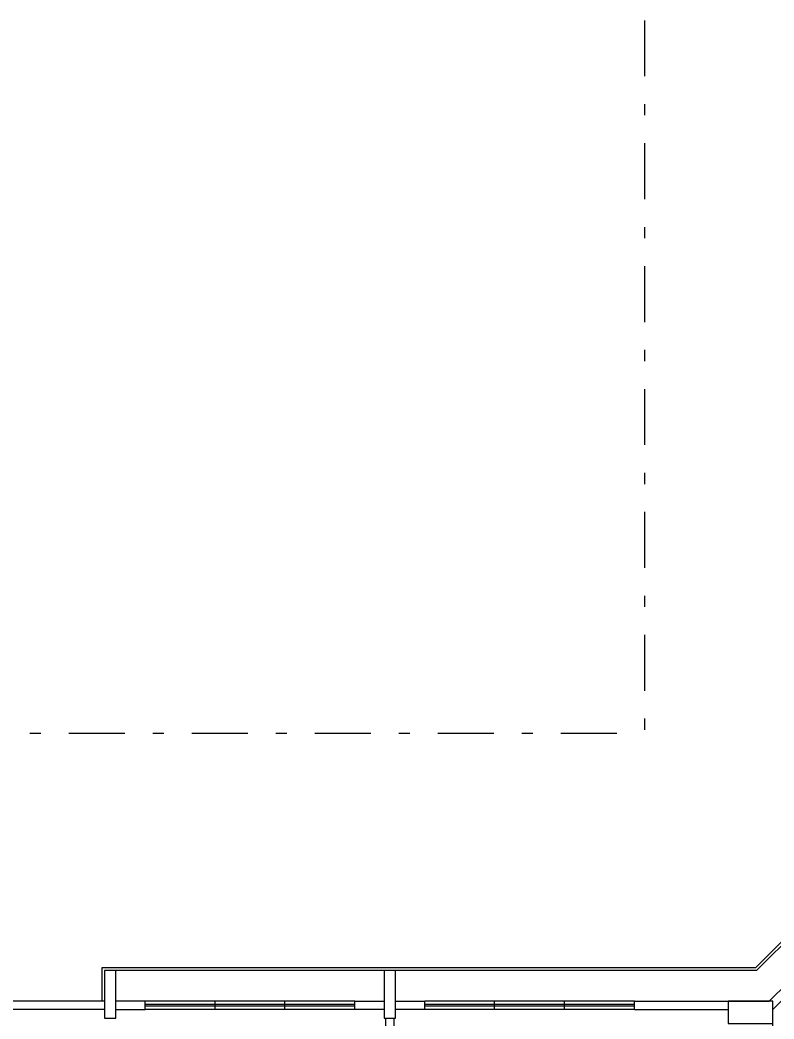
# Model space of a CAD drawing. Extents: x 544 to 914, y -40 to 56.
# Drawn here: x 572.8 to 579.54, y 0.09 to 9.03 of the extents above; entities that cross this region are included whole.
import ezdxf

# ---------------------------------------------------------------- set-up
doc = ezdxf.new("R2010")
doc.units = 0
doc.header["$LTSCALE"] = 0.5
doc.header["$MEASUREMENT"] = 0
doc.linetypes.add('DASHDOT', pattern=[1, 0.5, -0.25, 0, -0.25])
for name, color, linetype in [('3', 1, 'CONTINUOUS'), ('A-02', 2, 'CONTINUOUS'), ('A-03', 3, 'CONTINUOUS'), ('A-05', 5, 'CONTINUOUS'), ('JANELA', 1, 'CONTINUOUS'), ('SIMBOLOS', 2, 'CONTINUOUS')]:
    doc.layers.add(name, color=color, linetype=linetype)

msp = doc.modelspace()

# ---------------------------------------------------------------- linework, layer by layer
at = {"layer": '3', "color": 6}
for points in [[(573.5564, 0.1011), (573.6564, 0.1011), (573.6564, 0.5261), (573.5564, 0.5261), (573.5564, 0.1011)], [(576.0564, 0.1011), (576.1564, 0.1011), (576.1564, 0.5261), (576.0564, 0.5261), (576.0564, 0.1011)], [(579.1314, 0.0511), (579.5314, 0.0511), (579.5314, 0.2511), (579.1314, 0.2511), (579.1314, 0.0511)]]:
    msp.add_lwpolyline(points, dxfattribs=at)
at = {"layer": 'A-02', "color": 9}
for p, q in [((579.3761, 0.5511), (579.9954, 1.1703)), ((579.3865, 0.5261), (579.9954, 1.135)), ((573.5314, 0.5511), (573.5314, 0.2511)), ((579.3761, 0.5511), (573.5314, 0.5511)), ((573.5564, 0.5261), (573.5564, 0.2511)), ((579.3865, 0.5261), (573.5564, 0.5261))]:
    msp.add_line(p, q, dxfattribs=at)
at = {"layer": 'A-03', "color": 9}
for p, q in [((574.5439, 0.1761), (574.5439, 0.2511)), ((575.1689, 0.1761), (575.1689, 0.2511)), ((577.0439, 0.1761), (577.0439, 0.2511)), ((577.6689, 0.1761), (577.6689, 0.2511))]:
    msp.add_line(p, q, dxfattribs=at)
at = {"layer": 'A-05', "color": 4}
for p, q in [((579.5004, 0.2511), (579.6661, 0.4168)), ((579.5314, 0.1761), (579.7191, 0.3637)), ((573.5564, 0.2511), (572.1314, 0.2511)), ((573.9189, 0.2511), (573.6564, 0.2511)), ((573.9189, 0.1761), (573.9189, 0.2511)), ((575.7939, 0.2511), (576.0564, 0.2511)), ((575.7939, 0.1761), (575.7939, 0.2511)), ((576.1564, 0.2511), (576.4189, 0.2511)), ((576.4189, 0.1761), (576.4189, 0.2511)), ((578.2939, 0.1761), (578.2939, 0.2511)), ((578.2939, 0.2511), (578.5564, 0.2511)), ((578.5564, 0.2511), (579.5004, 0.2511)), ((573.5564, 0.1761), (572.2064, 0.1761)), ((573.6564, 0.1761), (573.9189, 0.1761)), ((576.0564, 0.1761), (575.7939, 0.1761)), ((576.0689, 0.1011), (576.0689, -1.8239)), ((576.1439, 0.1011), (576.1439, -1.8239)), ((576.4189, 0.1761), (576.1564, 0.1761)), ((578.2939, 0.1761), (578.5564, 0.1761)), ((578.5564, 0.1761), (579.1314, 0.1761)), ((579.5314, -1.9239), (579.5314, 0.1761))]:
    msp.add_line(p, q, dxfattribs=at)
at = {"layer": 'JANELA', "color": 9}
for p, q in [((575.7939, 0.2511), (573.9189, 0.2511)), ((575.7939, 0.2211), (573.9189, 0.2211)), ((575.7939, 0.2061), (573.9189, 0.2061)), ((578.2939, 0.2511), (576.4189, 0.2511)), ((578.2939, 0.2211), (576.4189, 0.2211)), ((578.2939, 0.2061), (576.4189, 0.2061)), ((575.7939, 0.1761), (573.9189, 0.1761)), ((578.2939, 0.1761), (576.4189, 0.1761))]:
    msp.add_line(p, q, dxfattribs=at)
at = {"layer": 'SIMBOLOS', "color": 9, "linetype": 'DASHDOT', "ltscale": 2}
for p in [(578.3854, 24.4311), (566.6364, 2.6511)]:
    msp.add_line(p, (578.3854, 2.6511), dxfattribs=at)

doc.saveas('drawing.dxf')
